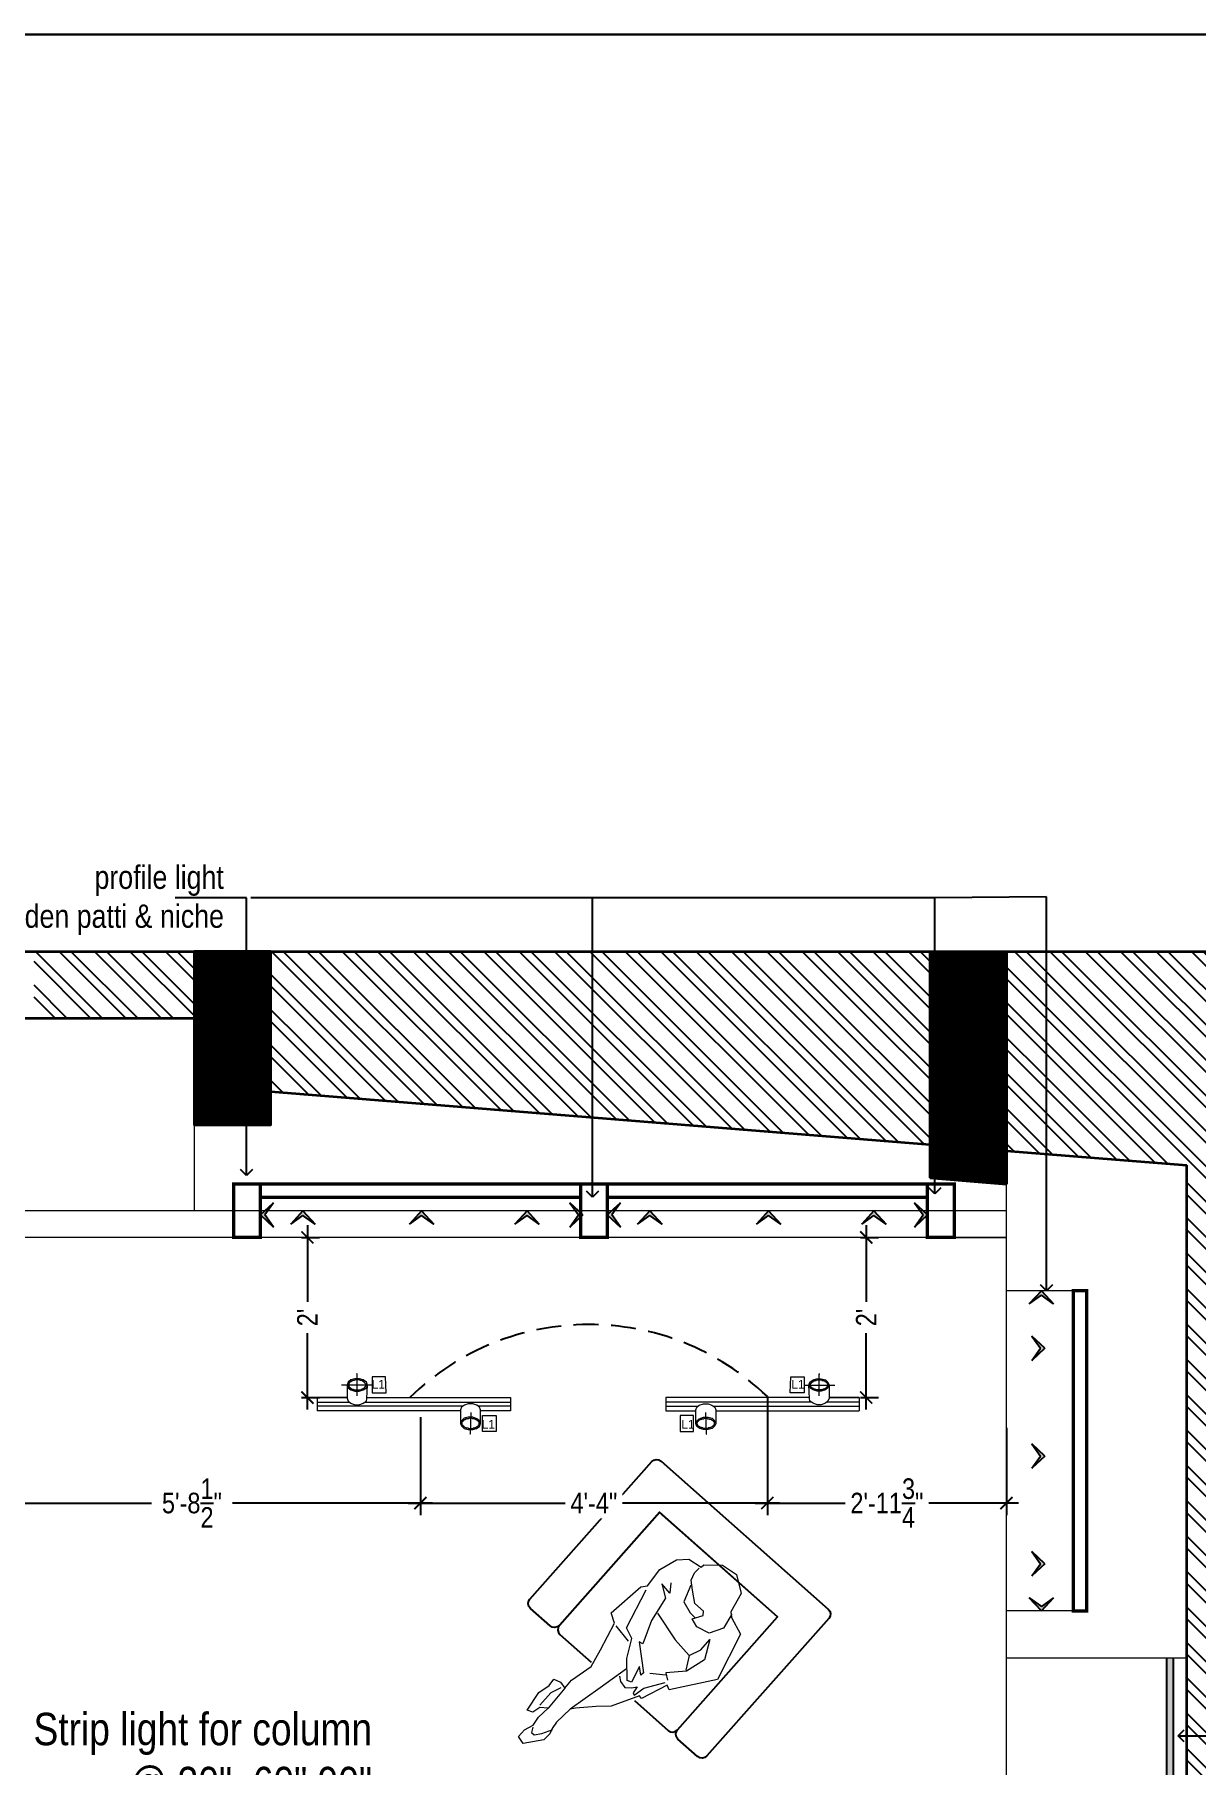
# Model space of a CAD drawing. Header units: inches. Extents: x -109431 to 29005, y -34715 to -1756.
# Drawn here: x -51114.7 to -50940.6, y -12080.9 to -11821.4 of the extents above; entities that cross this region are included whole.
import ezdxf

# ---------------------------------------------------------------- set-up
doc = ezdxf.new("R2010")
doc.units = ezdxf.units.IN
doc.header["$LTSCALE"] = 0.05
doc.header["$MEASUREMENT"] = 0
doc.header["$PDMODE"] = 3
doc.header["$PDSIZE"] = -4
for name, pattern in [('A2-XREF-115_FURN$0$HIDDEN', [0.375, 0.25, -0.125]), ('ACAD_ISO03W100', [30, 12, -18]), ('DASHED2', [0.375, 0.25, -0.125])]:
    doc.linetypes.add(name, pattern=pattern)
doc.layers.get('Defpoints').update_dxf_attribs({"linetype": 'DASHED2'})
for name, color, linetype, lineweight in [('A-PEOPLE', 12, 'Continuous', 20), ('Electrical power fixture', 144, 'Continuous', 15), ('Electrical text & dimension', 140, 'Continuous', 9), ('FURNITURE', 1, 'Continuous', 18), ('hatch', 7, 'Continuous', 25), ('WALL', 7, 'Continuous', 35)]:
    doc.layers.add(name, color=color, linetype=linetype, lineweight=lineweight)
for name, color, linetype in [('Civil Dimension - Text', 7, 'Continuous'), ('Column', 6, 'Continuous'), ('Flooring Hatch', 251, 'Continuous'), ('Flooring Layout', 7, 'Continuous')]:
    doc.layers.add(name, color=color, linetype=linetype)
doc.styles.add('1MMOF3-32', font='ARIALN.TTF', dxfattribs={"height": 4.86})
doc.styles.add('9-128OF1-4', font='ARIALN.TTF', dxfattribs={"height": 3.0792})
doc.styles.add('PDF Arial', font='arial.ttf')
doc.dimstyles.new('DIM 1-4', dxfattribs={"dimtxt": 3.0792, "dimasz": 1.82, "dimexe": 1.82, "dimexo": 0, "dimgap": 0.09, "dimtad": 0, "dimzin": 0, "dimdsep": 46, "dimlunit": 4, "dimtxsty": '9-128OF1-4', "dimblk": 'ARCHTICK', "dimcen": 1.8125, "dimdle": 1.82, "dimclrd": 8, "dimclre": 8, "dimadec": 0, "dimazin": 0, "dimtfac": 1, "dimtofl": 0, "dimtmove": 0, "dimatfit": 3, "dimldrblk": 'OPEN90', "dimfxl": 1, "dimtolj": 1, "dimtzin": 0, "dimlwd": -1, "dimarcsym": 0})
pattern_1 = [(315, (-47162.77918, 72304.41709), (0.08838834765, 0.08838834765), [])]

# ---------------------------------------------------------------- blocks, each defined once
blk = doc.blocks.new('A$C9f012d1b')
at = {"layer": 'A-PEOPLE', "color": 1, "lineweight": 0}
blk.add_lwpolyline([(736, 178.3), (755, 203.6), (786.5, 212), (794.9, 233), (715, 243.5), (668.7, 233), (639.3, 235.1), (630.9, 207.8), (637.2, 180.4), (597.2, 182.6), (508.9, 161.5), (437.4, 176.3), (326, 203.6), (305, 239.4), (155.7, 220.5), (136.7, 203.7), (58.9, 210), (-10.5, 186.9), (-44.1, 153.2), (-52.5, 98.6), (-65.2, 96.5), (-111.4, 41.8), (-119.8, -21.3), (-77.8, -82.3), (0, -99.1), (14.7, -115.9), (39.9, -183.2), (227.1, -231.6), (378.5, -120.2), (370.1, -103.4), (473.1, -63.4), (471, -50.8), (572, 3.8), (609.8, 45.9), (666.6, 100.5), (683.4, 113.2), (754.9, 119.4), (784.4, 115.2), (805.4, 108.9), (837, 111), (900, 159.4), (891.6, 190.9), (858, 190.9), (822.2, 178.3), (786.5, 182.5)], close=True, dxfattribs=at)
for points in [[(645.6, 193.1), (685.6, 209.9), (748.7, 209.9)], [(69.4, 144.8), (101, 121.7), (94.7, 167.9), (126.2, 121.7), (225, 104.8), (313.3, 71.2), (317.6, 85.9), (395.3, -4.6), (408, -2.5), (386.9, 22.8), (452.1, 6), (458.4, 22.8), (395.4, 79.6), (326, 115.3), (309.2, 157.4), (151.5, 197.4)], [(330.2, 193.1), (342.8, 119.5)], [(637.2, 180.4), (736, 178.3)], [(828.6, 174.1), (847.5, 163.6), (847.5, 151), (824.3, 132.1), (784.4, 111)], [(4.2, -107.5), (65.2, -120.1), (115.7, -90.7), (128.3, -40.3), (117.8, -6.6), (79.9, -29.7), (67.3, -19.2), (67.3, 24.9), (35.8, 64.9), (10.5, 94.3), (-18.9, 102.8), (-44.1, 100.7)], [(25.3, 81.7), (90.4, 60.7), (105.2, 14.4), (107.3, -10.8)], [(189.3, 106.9), (220.8, -10.8), (229.2, -90.7), (185, -109.7), (132.5, -109.6), (204, -145.4), (281.8, -122.3), (338.6, -67.6), (355.4, -90.8)], [(426.9, 54.3), (546.8, 81.6), (683.4, 113.2)], [(464.7, 56.4), (477.4, 39.6), (483.7, 12.3), (466.8, -8.8), (450, -21.4), (477.3, -25.6), (481.6, -34), (437.4, -44.5), (368, -90.8)], [(344.9, -73.9), (380.6, -23.5)], [(229.2, -90.7), (279.7, -118.1)]]:
    blk.add_lwpolyline(points, dxfattribs=at)
blk = doc.blocks.new('_ArchTick')
at = {"color": 0, "const_width": 0.15}
blk.add_lwpolyline([(-0.5, -0.5), (0.5, 0.5)], dxfattribs=at)
blk = doc.blocks.new('*D389')
at = {"layer": 'Civil Dimension - Text', "color": 8, "linetype": 'ACAD_ISO03W100', "lineweight": -2, "ltscale": 50, "transparency": 16777216}
for p, q in [((-51056.9, -12029.78), (-51056.9, -12043.41)), ((-51125.4, -12031.24), (-51125.4, -12043.41))]:
    blk.add_line(p, q, dxfattribs=at)
at = {"layer": 'Civil Dimension - Text', "color": 8, "linetype": 'ACAD_ISO03W100', "ltscale": 50, "transparency": 16777216}
for p, q in [((-51127.22, -12041.59), (-51095.52, -12041.59)), ((-51055.08, -12041.59), (-51086.77, -12041.59))]:
    blk.add_line(p, q, dxfattribs=at)
at = {"layer": 'Defpoints', "color": 0, "ltscale": 50, "transparency": 16777216}
for p in [(-51056.9, -12029.78), (-51125.4, -12031.24), (-51125.4, -12041.59)]:
    blk.add_point(p, dxfattribs=at)
at = {"layer": 'Civil Dimension - Text', "color": 8, "ltscale": 50, "transparency": 16777216, "xscale": 1.82, "yscale": 1.82, "zscale": 1.82, "rotation": 180}
blk.add_blockref('_ArchTick', (-51125.4, -12041.59), dxfattribs=at)
at = {"layer": 'Civil Dimension - Text', "color": 8, "ltscale": 50, "transparency": 16777216, "xscale": 1.82, "yscale": 1.82, "zscale": 1.82}
blk.add_blockref('_ArchTick', (-51056.9, -12041.59), dxfattribs=at)
at = {"layer": 'Civil Dimension - Text', "color": 0, "ltscale": 50, "transparency": 16777216, "insert": (-51091.15, -12041.59), "char_height": 3.0792, "attachment_point": 5, "style": '9-128OF1-4', "bg_fill": 3, "box_fill_scale": 1.25, "bg_fill_color": 256, "bg_fill_true_color": 13158600, "bg_fill_transparency": 0}
blk.add_mtext('\\A1;5\'-8{\\H1x;\\S1/2;}"', dxfattribs=at)
blk = doc.blocks.new('_Open90')
at = {"color": 0, "linetype": 'ByBlock', "lineweight": -2}
for p, q in [((0, 0), (-1, 0)), ((-0.5, 0.5), (0, 0)), ((0, 0), (-0.5, -0.5))]:
    blk.add_line(p, q, dxfattribs=at)
blk = doc.blocks.new('*D390')
at = {"layer": 'Civil Dimension - Text', "color": 8, "linetype": 'ACAD_ISO03W100', "lineweight": -2, "ltscale": 50, "transparency": 16777216}
for p, q in [((-51004.9, -12025.64), (-51004.9, -12043.41)), ((-51056.9, -12028.71), (-51056.9, -12043.41))]:
    blk.add_line(p, q, dxfattribs=at)
at = {"layer": 'Civil Dimension - Text', "color": 8, "linetype": 'ACAD_ISO03W100', "ltscale": 50, "transparency": 16777216}
for p, q in [((-51058.72, -12041.59), (-51034.4, -12041.59)), ((-51003.08, -12041.59), (-51027.4, -12041.59))]:
    blk.add_line(p, q, dxfattribs=at)
at = {"layer": 'Defpoints', "color": 0, "ltscale": 50, "transparency": 16777216}
for p in [(-51004.9, -12025.64), (-51056.9, -12028.71), (-51004.9, -12041.59)]:
    blk.add_point(p, dxfattribs=at)
at = {"layer": 'Civil Dimension - Text', "color": 8, "ltscale": 50, "transparency": 16777216, "xscale": 1.82, "yscale": 1.82, "zscale": 1.82, "rotation": 180}
blk.add_blockref('_ArchTick', (-51056.9, -12041.59), dxfattribs=at)
at = {"layer": 'Civil Dimension - Text', "color": 8, "ltscale": 50, "transparency": 16777216, "xscale": 1.82, "yscale": 1.82, "zscale": 1.82}
blk.add_blockref('_ArchTick', (-51004.9, -12041.59), dxfattribs=at)
at = {"layer": 'Civil Dimension - Text', "color": 0, "ltscale": 50, "transparency": 16777216, "insert": (-51030.9, -12041.59), "char_height": 3.079, "attachment_point": 5, "style": '9-128OF1-4', "bg_fill": 3, "box_fill_scale": 1.25, "bg_fill_color": 256, "bg_fill_true_color": 13158600, "bg_fill_transparency": 0}
blk.add_mtext('\\A1;4\'-4"', dxfattribs=at)
blk = doc.blocks.new('*D391')
at = {"layer": 'Civil Dimension - Text', "color": 8, "linetype": 'ACAD_ISO03W100', "lineweight": -2, "ltscale": 50, "transparency": 16777216}
for p, q in [((-51004.9, -12027.78), (-51004.9, -12043.41)), ((-50969.07, -12030.34), (-50969.07, -12043.41))]:
    blk.add_line(p, q, dxfattribs=at)
at = {"layer": 'Civil Dimension - Text', "color": 8, "linetype": 'ACAD_ISO03W100', "ltscale": 50, "transparency": 16777216}
for p, q in [((-51006.72, -12041.59), (-50992.39, -12041.59)), ((-50967.25, -12041.59), (-50981.57, -12041.59))]:
    blk.add_line(p, q, dxfattribs=at)
at = {"layer": 'Defpoints', "color": 0, "ltscale": 50, "transparency": 16777216}
for p in [(-51004.9, -12027.78), (-50969.07, -12030.34), (-50969.07, -12041.59)]:
    blk.add_point(p, dxfattribs=at)
at = {"layer": 'Civil Dimension - Text', "color": 8, "ltscale": 50, "transparency": 16777216, "xscale": 1.82, "yscale": 1.82, "zscale": 1.82, "rotation": 180}
blk.add_blockref('_ArchTick', (-51004.9, -12041.59), dxfattribs=at)
at = {"layer": 'Civil Dimension - Text', "color": 8, "ltscale": 50, "transparency": 16777216, "xscale": 1.82, "yscale": 1.82, "zscale": 1.82}
blk.add_blockref('_ArchTick', (-50969.07, -12041.59), dxfattribs=at)
at = {"layer": 'Civil Dimension - Text', "color": 0, "ltscale": 50, "transparency": 16777216, "insert": (-50986.98, -12041.59), "char_height": 3.0792, "attachment_point": 5, "style": '9-128OF1-4', "bg_fill": 3, "box_fill_scale": 1.25, "bg_fill_color": 256, "bg_fill_true_color": 13158600, "bg_fill_transparency": 0}
blk.add_mtext('\\A1;2\'-11{\\H1x;\\S3/4;}"', dxfattribs=at)
blk = doc.blocks.new('*D393')
at = {"layer": 'Civil Dimension - Text', "color": 8, "linetype": 'ACAD_ISO03W100', "ltscale": 50, "transparency": 16777216}
for p, q in [((-51073.84, -11999.95), (-51073.84, -12012.5)), ((-51073.84, -12027.59), (-51073.84, -12015.04))]:
    blk.add_line(p, q, dxfattribs=at)
at = {"layer": 'Civil Dimension - Text', "color": 8, "linetype": 'ACAD_ISO03W100', "lineweight": -2, "ltscale": 50, "transparency": 16777216}
for p, q in [((-51074.72, -12001.77), (-51072.02, -12001.77)), ((-51074.72, -12025.77), (-51072.02, -12025.77))]:
    blk.add_line(p, q, dxfattribs=at)
at = {"layer": 'Defpoints', "color": 0, "ltscale": 50, "transparency": 16777216}
for p in [(-51074.72, -12001.77), (-51074.72, -12025.77), (-51073.84, -12025.77)]:
    blk.add_point(p, dxfattribs=at)
at = {"layer": 'Civil Dimension - Text', "color": 8, "ltscale": 50, "transparency": 16777216, "xscale": 1.82, "yscale": 1.82, "zscale": 1.82}
for p, rotation in [((-51073.84, -12001.77), 90), ((-51073.84, -12025.77), 270)]:
    blk.add_blockref('_ArchTick', p, dxfattribs=dict(at, rotation=rotation))
at = {"layer": 'Civil Dimension - Text', "color": 0, "ltscale": 50, "transparency": 16777216, "insert": (-51073.84, -12013.77), "char_height": 3.079, "attachment_point": 5, "rotation": 90, "style": '9-128OF1-4', "bg_fill": 3, "box_fill_scale": 1.25, "bg_fill_color": 256, "bg_fill_true_color": 13158600, "bg_fill_transparency": 0}
blk.add_mtext("\\A1;2'", dxfattribs=at)
blk = doc.blocks.new('*D394')
at = {"layer": 'Civil Dimension - Text', "color": 8, "linetype": 'ACAD_ISO03W100', "ltscale": 50, "transparency": 16777216}
for p, q in [((-50990.08, -11999.95), (-50990.08, -12012.5)), ((-50990.08, -12027.59), (-50990.08, -12015.04))]:
    blk.add_line(p, q, dxfattribs=at)
at = {"layer": 'Civil Dimension - Text', "color": 8, "linetype": 'ACAD_ISO03W100', "lineweight": -2, "ltscale": 50, "transparency": 16777216}
for p, q in [((-50990.95, -12001.77), (-50988.26, -12001.77)), ((-50990.95, -12025.77), (-50988.26, -12025.77))]:
    blk.add_line(p, q, dxfattribs=at)
at = {"layer": 'Defpoints', "color": 0, "ltscale": 50, "transparency": 16777216}
for p in [(-50990.95, -12001.77), (-50990.95, -12025.77), (-50990.08, -12025.77)]:
    blk.add_point(p, dxfattribs=at)
at = {"layer": 'Civil Dimension - Text', "color": 8, "ltscale": 50, "transparency": 16777216, "xscale": 1.82, "yscale": 1.82, "zscale": 1.82}
for p, rotation in [((-50990.08, -12001.77), 90), ((-50990.08, -12025.77), 270)]:
    blk.add_blockref('_ArchTick', p, dxfattribs=dict(at, rotation=rotation))
at = {"layer": 'Civil Dimension - Text', "color": 0, "ltscale": 50, "transparency": 16777216, "insert": (-50990.08, -12013.77), "char_height": 3.079, "attachment_point": 5, "rotation": 90, "style": '9-128OF1-4', "bg_fill": 3, "box_fill_scale": 1.25, "bg_fill_color": 256, "bg_fill_true_color": 13158600, "bg_fill_transparency": 0}
blk.add_mtext("\\A1;2'", dxfattribs=at)
blk = doc.blocks.new('adwawd')
at = {"layer": 'Flooring Hatch', "ltscale": 50, "true_color": 0xcd6928}
h = blk.add_hatch(color=32, dxfattribs=at)
h.dxf.hatch_style = 1
h.paths.add_polyline_path([(-77941.34, -7094.04), (-77946.01, -7099.05), (-77941.34, -7095.73), (-77936.68, -7099.05)])
at = {"layer": 'Civil Dimension - Text', "color": 2, "ltscale": 50}
for p, q in [((-77941.34, -7094.04), (-77946.01, -7099.05)), ((-77946.01, -7099.05), (-77941.34, -7095.73)), ((-77941.34, -7094.04), (-77936.68, -7099.05)), ((-77936.68, -7099.05), (-77941.34, -7095.73))]:
    blk.add_line(p, q, dxfattribs=at)

msp = doc.modelspace()

# ---------------------------------------------------------------- hatches: boundary and pattern name
at = {"layer": 'Column', "ltscale": 0.25}
h = msp.add_hatch(dxfattribs=at)
h.set_pattern_fill('ANSI31', color=1, angle=270)
h.set_pattern_definition(pattern_1)
h.paths.add_polyline_path([(-51079.33164, -11984.88316), (-51079.33164, -11958.88316), (-51090.83164, -11958.88316), (-51090.83164, -11984.88316)])
h = msp.add_hatch(dxfattribs=at)
h.set_pattern_fill('ANSI31', color=1, angle=270)
h.set_pattern_definition(pattern_1)
h.paths.add_polyline_path([(-50969.03535, -11993.76919), (-50969.03535, -11958.88316), (-50980.53535, -11958.88316), (-50980.53535, -11992.84269)])
at = {"layer": 'Flooring Layout', "ltscale": 50, "true_color": 0xf8d731}
h = msp.add_hatch(color=40, dxfattribs=at)
h.dxf.hatch_style = 1
h.paths.add_polyline_path([(-50944.03578, -12064.81219), (-50945.03578, -12064.81219), (-50945.03578, -12149.88096), (-50944.03578, -12149.88096)])
at = {"layer": 'hatch', "ltscale": 0.25}
h = msp.add_hatch(dxfattribs=at)
h.set_pattern_fill('ANSI32', color=8, scale=10, angle=270)
h.set_pattern_definition([(315, (-47162.779, 72304.417), (2.65165043, 2.65165043), []), (315, (-47162.779, 72302.6493), (2.65165043, 2.65165043), [])])
h.paths.add_polyline_path([(-50942.03535, -11990.94444), (-50942.03535, -12220.94444), (-51370.83207, -12220.88316), (-51370.83207, -12227.88316), (-50932.03535, -12227.88316), (-50932.03535, -11958.88316), (-51114.81289, -11958.88316), (-51114.81289, -11968.88316), (-51090.83164, -11968.88316), (-51079.33164, -11968.88316), (-51079.33164, -11979.88316), (-50980.53535, -11987.84269), (-50969.03535, -11988.76919)])
h.paths.add_polyline_path([(-50969.44979, -11987.73849), (-50969.44979, -11994.82989), (-50961.20695, -11994.82989), (-50961.20695, -11987.73849)], flags=24)

# ---------------------------------------------------------------- linework, layer by layer
at = {"color": 11}
msp.add_lwpolyline([(-50995.68553, -12058.88597), (-51013.96084, -12079.5139, -0.414213562), (-51015.35024, -12079.59792), (-51018.29709, -12076.98716, -0.414213562), (-51018.38111, -12075.59776), (-51003.36925, -12058.65339), (-51021.06491, -12042.97593), (-51036.07677, -12059.9203, -0.414213562), (-51037.46617, -12060.00432), (-51040.41302, -12057.39356, -0.414213562), (-51040.49704, -12056.00416), (-51022.22173, -12035.37623, -0.414213562), (-51020.83233, -12035.29221), (-50995.76955, -12057.49656, -0.414213562)], format="xyb", close=True, dxfattribs=at)
at = {"color": 6}
msp.add_lwpolyline([(-51024.82596, -12071.20291), (-51019.77051, -12075.68178, 0.414213562), (-51018.38111, -12075.59776), (-51003.36925, -12058.65339), (-51021.05034, -12042.98884), (-51036.0622, -12059.93321, 0.414213562), (-51035.97817, -12061.32261), (-51031.30056, -12065.46674)], format="xyb", dxfattribs=at)
at = {"layer": 'Electrical power fixture'}
for p, q in [((-51067.86931, -12025.76913), (-51072.36931, -12025.76913)), ((-51072.36931, -12025.76913), (-51072.36931, -12027.78343)), ((-50995.65375, -12025.76913), (-50991.15375, -12025.76913)), ((-50991.15375, -12025.76913), (-50991.15375, -12027.78343))]:
    msp.add_line(p, q, dxfattribs=at)
for points in [[(-51066.39732, -12025.53672), (-51066.39732, -12022.20534), (-51066.47479, -12022.20534)], [(-50997.12574, -12025.53672), (-50997.12574, -12022.20534), (-50997.04827, -12022.20534)], [(-51064.15059, -12023.90976), (-51068.64404, -12023.90976), (-51068.72152, -12023.90976)], [(-51067.86931, -12023.90976), (-51067.86931, -12025.8466), (-51067.71437, -12026.31146), (-51067.327, -12026.62134), (-51066.70721, -12026.85375), (-51066.08743, -12026.85375), (-51065.46764, -12026.62134), (-51065.0028, -12026.31146), (-51064.92533, -12025.92407), (-51064.84786, -12023.90976)], [(-51065.08028, -12023.90976), (-51065.08028, -12023.83229), (-51065.08028, -12023.75482), (-51065.15775, -12023.67735), (-51065.15775, -12023.59988), (-51065.23522, -12023.59988), (-51065.23522, -12023.52241), (-51065.3127, -12023.52241), (-51065.3127, -12023.44494), (-51065.39017, -12023.44494), (-51065.39017, -12023.36747), (-51065.46764, -12023.36747), (-51065.54512, -12023.36747), (-51065.54512, -12023.29), (-51065.62259, -12023.29), (-51065.70006, -12023.29), (-51065.70006, -12023.21253), (-51065.77754, -12023.21253), (-51065.85501, -12023.21253), (-51065.93248, -12023.21253), (-51066.00995, -12023.13502), (-51066.08743, -12023.13502), (-51066.1649, -12023.13502), (-51066.24237, -12023.13502), (-51066.31985, -12023.13502), (-51066.39732, -12023.13502), (-51066.47479, -12023.13502), (-51066.55227, -12023.13502), (-51066.62974, -12023.13502), (-51066.70721, -12023.13502), (-51066.78469, -12023.13502), (-51066.78469, -12023.21253), (-51066.86216, -12023.21253), (-51066.93963, -12023.21253), (-51067.01711, -12023.21253), (-51067.09458, -12023.29), (-51067.17205, -12023.29), (-51067.24953, -12023.29), (-51067.24953, -12023.36747), (-51067.327, -12023.36747), (-51067.40447, -12023.36747), (-51067.40447, -12023.44494), (-51067.48195, -12023.44494), (-51067.48195, -12023.52241), (-51067.55942, -12023.52241), (-51067.55942, -12023.59988), (-51067.63689, -12023.67735), (-51067.63689, -12023.75482), (-51067.63689, -12023.83229), (-51067.71437, -12023.83229), (-51067.71437, -12023.90976), (-51067.63689, -12023.90976), (-51067.63689, -12023.98723), (-51067.63689, -12024.0647), (-51067.63689, -12024.14217), (-51067.55942, -12024.14217), (-51067.55942, -12024.21968), (-51067.48195, -12024.21968), (-51067.48195, -12024.29715), (-51067.40447, -12024.29715), (-51067.40447, -12024.37462), (-51067.327, -12024.37462), (-51067.327, -12024.45209), (-51067.24953, -12024.45209), (-51067.17205, -12024.45209), (-51067.17205, -12024.52956), (-51067.09458, -12024.52956), (-51067.01711, -12024.52956), (-51066.93963, -12024.52956), (-51066.93963, -12024.60704), (-51066.86216, -12024.60704), (-51066.78469, -12024.60704), (-51066.70721, -12024.60704), (-51066.62974, -12024.60704), (-51066.55227, -12024.60704), (-51066.47479, -12024.60704), (-51066.47479, -12024.68451), (-51066.39732, -12024.68451), (-51066.31985, -12024.68451), (-51066.24237, -12024.60704), (-51066.1649, -12024.60704), (-51066.08743, -12024.60704), (-51066.00995, -12024.60704), (-51065.93248, -12024.60704), (-51065.85501, -12024.60704), (-51065.77754, -12024.52956), (-51065.70006, -12024.52956), (-51065.62259, -12024.52956), (-51065.54512, -12024.45209), (-51065.46764, -12024.45209), (-51065.46764, -12024.37462), (-51065.39017, -12024.37462), (-51065.3127, -12024.37462), (-51065.3127, -12024.29715), (-51065.23522, -12024.29715), (-51065.23522, -12024.21968), (-51065.15775, -12024.21968), (-51065.15775, -12024.14217), (-51065.15775, -12024.0647), (-51065.08028, -12024.0647), (-51065.08028, -12023.98723), (-51065.08028, -12023.90976), (-51065.15775, -12023.90976)], [(-51062.13628, -12022.6702), (-51064.15059, -12022.6702), (-51064.15059, -12025.07186), (-51062.05881, -12025.07186), (-51062.13628, -12022.6702), (-51062.21376, -12022.6702)], [(-51001.38678, -12022.6702), (-50999.37247, -12022.6702), (-50999.37247, -12025.07186), (-51001.46425, -12025.07186), (-51001.38678, -12022.6702), (-51001.3093, -12022.6702)], [(-50999.37247, -12023.90976), (-50994.87902, -12023.90976), (-50994.80154, -12023.90976)], [(-50995.65375, -12023.90976), (-50995.65375, -12025.8466), (-50995.80869, -12026.31146), (-50996.19606, -12026.62134), (-50996.81585, -12026.85375), (-50997.43563, -12026.85375), (-50998.05543, -12026.62134), (-50998.52027, -12026.31146), (-50998.59774, -12025.92407), (-50998.67521, -12023.90976)], [(-50998.44279, -12023.90976), (-50998.44279, -12023.83229), (-50998.44279, -12023.75482), (-50998.36532, -12023.67735), (-50998.36532, -12023.59988), (-50998.28785, -12023.59988), (-50998.28785, -12023.52241), (-50998.21037, -12023.52241), (-50998.21037, -12023.44494), (-50998.1329, -12023.44494), (-50998.1329, -12023.36747), (-50998.05543, -12023.36747), (-50997.97794, -12023.36747), (-50997.97794, -12023.29), (-50997.90047, -12023.29), (-50997.823, -12023.29), (-50997.823, -12023.21253), (-50997.74552, -12023.21253), (-50997.66805, -12023.21253), (-50997.59058, -12023.21253), (-50997.51311, -12023.13502), (-50997.43563, -12023.13502), (-50997.35816, -12023.13502), (-50997.28069, -12023.13502), (-50997.20321, -12023.13502), (-50997.12574, -12023.13502), (-50997.04827, -12023.13502), (-50996.97079, -12023.13502), (-50996.89332, -12023.13502), (-50996.81585, -12023.13502), (-50996.73837, -12023.13502), (-50996.73837, -12023.21253), (-50996.6609, -12023.21253), (-50996.58343, -12023.21253), (-50996.50595, -12023.21253), (-50996.42848, -12023.29), (-50996.35101, -12023.29), (-50996.27353, -12023.29), (-50996.27353, -12023.36747), (-50996.19606, -12023.36747), (-50996.11859, -12023.36747), (-50996.11859, -12023.44494), (-50996.04111, -12023.44494), (-50996.04111, -12023.52241), (-50995.96364, -12023.52241), (-50995.96364, -12023.59988), (-50995.88617, -12023.67735), (-50995.88617, -12023.75482), (-50995.88617, -12023.83229), (-50995.80869, -12023.83229), (-50995.80869, -12023.90976), (-50995.88617, -12023.90976), (-50995.88617, -12023.98723), (-50995.88617, -12024.0647), (-50995.88617, -12024.14217), (-50995.96364, -12024.14217), (-50995.96364, -12024.21968), (-50996.04111, -12024.21968), (-50996.04111, -12024.29715), (-50996.11859, -12024.29715), (-50996.11859, -12024.37462), (-50996.19606, -12024.37462), (-50996.19606, -12024.45209), (-50996.27353, -12024.45209), (-50996.35101, -12024.45209), (-50996.35101, -12024.52956), (-50996.42848, -12024.52956), (-50996.50595, -12024.52956), (-50996.58343, -12024.52956), (-50996.58343, -12024.60704), (-50996.6609, -12024.60704), (-50996.73837, -12024.60704), (-50996.81585, -12024.60704), (-50996.89332, -12024.60704), (-50996.97079, -12024.60704), (-50997.04827, -12024.60704), (-50997.04827, -12024.68451), (-50997.12574, -12024.68451), (-50997.20321, -12024.68451), (-50997.28069, -12024.60704), (-50997.35816, -12024.60704), (-50997.43563, -12024.60704), (-50997.51311, -12024.60704), (-50997.59058, -12024.60704), (-50997.66805, -12024.60704), (-50997.74552, -12024.52956), (-50997.823, -12024.52956), (-50997.90047, -12024.52956), (-50997.97794, -12024.45209), (-50998.05543, -12024.45209), (-50998.05543, -12024.37462), (-50998.1329, -12024.37462), (-50998.21037, -12024.37462), (-50998.21037, -12024.29715), (-50998.28785, -12024.29715), (-50998.28785, -12024.21968), (-50998.36532, -12024.21968), (-50998.36532, -12024.14217), (-50998.36532, -12024.0647), (-50998.44279, -12024.0647), (-50998.44279, -12023.98723), (-50998.44279, -12023.90976), (-50998.36532, -12023.90976)], [(-51072.36931, -12025.76913), (-51067.86931, -12025.76913)], [(-51072.36931, -12026.4664), (-51067.63689, -12026.4664), (-51067.71437, -12026.4664)], [(-51050.59275, -12027.0862), (-51072.36931, -12027.0862)], [(-51065.15775, -12026.4664), (-51043.38773, -12026.4664), (-51043.38773, -12027.0862), (-51048.19108, -12027.0862), (-51048.26855, -12027.0862)], [(-51064.92533, -12025.76913), (-51043.38773, -12025.76913), (-51043.38773, -12027.78343), (-51047.88119, -12027.78343)], [(-51047.88119, -12029.6428), (-51047.88119, -12027.62849), (-51048.03613, -12027.24114), (-51048.4235, -12026.93122), (-51049.04328, -12026.69881), (-51049.74054, -12026.69881), (-51050.28286, -12026.93122), (-51050.74769, -12027.24114), (-51050.90265, -12027.62849), (-51050.90265, -12029.6428)], [(-50998.59774, -12025.76913), (-51020.13533, -12025.76913), (-51020.13533, -12027.78343), (-51015.64187, -12027.78343)], [(-50998.36532, -12026.4664), (-51020.13533, -12026.4664), (-51020.13533, -12027.0862), (-51015.33198, -12027.0862), (-51015.25451, -12027.0862)], [(-51015.64187, -12029.6428), (-51015.64187, -12027.62849), (-51015.48693, -12027.24114), (-51015.09956, -12026.93122), (-51014.47978, -12026.69881), (-51013.78252, -12026.69881), (-51013.2402, -12026.93122), (-51012.77537, -12027.24114), (-51012.62042, -12027.62849), (-51012.62042, -12029.6428)], [(-51012.93031, -12027.0862), (-50991.15375, -12027.0862)], [(-50991.15375, -12026.4664), (-50995.88617, -12026.4664), (-50995.80869, -12026.4664)], [(-50991.15375, -12025.76913), (-50995.65375, -12025.76913)], [(-51050.90265, -12027.78343), (-51072.36931, -12027.78343)], [(-51050.67022, -12029.6428), (-51050.67022, -12029.72027), (-51050.67022, -12029.79774), (-51050.67022, -12029.87521), (-51050.59275, -12029.87521), (-51050.59275, -12029.95268), (-51050.51527, -12029.95268), (-51050.51527, -12030.03019), (-51050.4378, -12030.03019), (-51050.4378, -12030.10766), (-51050.36033, -12030.10766), (-51050.36033, -12030.18513), (-51050.28286, -12030.18513), (-51050.20538, -12030.2626), (-51050.12791, -12030.2626), (-51050.05044, -12030.2626), (-51050.05044, -12030.34007), (-51049.97296, -12030.34007), (-51049.89549, -12030.34007), (-51049.81802, -12030.34007), (-51049.74054, -12030.34007), (-51049.74054, -12030.41754), (-51049.66307, -12030.41754), (-51049.5856, -12030.41754), (-51049.50812, -12030.41754), (-51049.43065, -12030.41754), (-51049.35318, -12030.41754), (-51049.2757, -12030.41754), (-51049.19823, -12030.41754), (-51049.12076, -12030.41754), (-51049.04328, -12030.41754), (-51048.96581, -12030.34007), (-51048.88834, -12030.34007), (-51048.81086, -12030.34007), (-51048.73339, -12030.34007), (-51048.73339, -12030.2626), (-51048.65592, -12030.2626), (-51048.57844, -12030.2626), (-51048.50097, -12030.18513), (-51048.4235, -12030.18513), (-51048.4235, -12030.10766), (-51048.34603, -12030.10766), (-51048.26855, -12030.03019), (-51048.19108, -12029.95268), (-51048.19108, -12029.87521), (-51048.11361, -12029.87521), (-51048.11361, -12029.79774), (-51048.11361, -12029.72027), (-51048.11361, -12029.6428), (-51048.11361, -12029.56533), (-51048.11361, -12029.48786), (-51048.11361, -12029.41039), (-51048.19108, -12029.41039), (-51048.19108, -12029.33292), (-51048.26855, -12029.33292), (-51048.26855, -12029.25545), (-51048.34603, -12029.25545), (-51048.34603, -12029.17798), (-51048.4235, -12029.17798), (-51048.50097, -12029.1005), (-51048.57844, -12029.1005), (-51048.57844, -12029.02303), (-51048.65592, -12029.02303), (-51048.73339, -12029.02303), (-51048.81086, -12029.02303), (-51048.81086, -12028.94553), (-51048.88834, -12028.94553), (-51048.96581, -12028.94553), (-51049.04328, -12028.94553), (-51049.12076, -12028.94553), (-51049.19823, -12028.86805), (-51049.2757, -12028.86805), (-51049.35318, -12028.86805), (-51049.43065, -12028.86805), (-51049.50812, -12028.86805), (-51049.5856, -12028.86805), (-51049.66307, -12028.94553), (-51049.74054, -12028.94553), (-51049.81802, -12028.94553), (-51049.89549, -12028.94553), (-51049.97296, -12028.94553), (-51049.97296, -12029.02303), (-51050.05044, -12029.02303), (-51050.12791, -12029.02303), (-51050.20538, -12029.02303), (-51050.20538, -12029.1005), (-51050.28286, -12029.1005), (-51050.36033, -12029.1005), (-51050.36033, -12029.17798), (-51050.4378, -12029.17798), (-51050.4378, -12029.25545), (-51050.51527, -12029.25545), (-51050.51527, -12029.33292), (-51050.59275, -12029.33292), (-51050.59275, -12029.41039), (-51050.67022, -12029.41039), (-51050.67022, -12029.48786), (-51050.67022, -12029.56533), (-51050.67022, -12029.6428), (-51050.74769, -12029.6428)], [(-51049.35318, -12028.01584), (-51049.43065, -12031.26975), (-51049.50812, -12031.26975)], [(-51045.55698, -12030.88236), (-51047.57129, -12030.88236), (-51047.57129, -12028.4807), (-51045.55698, -12028.4807), (-51045.55698, -12030.88236), (-51045.63445, -12030.88236)], [(-51017.96608, -12030.88236), (-51015.95177, -12030.88236), (-51015.95177, -12028.4807), (-51017.96608, -12028.4807), (-51017.96608, -12030.88236), (-51017.88861, -12030.88236)], [(-51012.85284, -12029.6428), (-51012.85284, -12029.72027), (-51012.85284, -12029.79774), (-51012.85284, -12029.87521), (-51012.93031, -12029.87521), (-51012.93031, -12029.95268), (-51013.00779, -12029.95268), (-51013.00779, -12030.03019), (-51013.08526, -12030.03019), (-51013.08526, -12030.10766), (-51013.16273, -12030.10766), (-51013.16273, -12030.18513), (-51013.2402, -12030.18513), (-51013.31768, -12030.2626), (-51013.39515, -12030.2626), (-51013.47262, -12030.2626), (-51013.47262, -12030.34007), (-51013.5501, -12030.34007), (-51013.62757, -12030.34007), (-51013.70504, -12030.34007), (-51013.78252, -12030.34007), (-51013.78252, -12030.41754), (-51013.85999, -12030.41754), (-51013.93746, -12030.41754), (-51014.01494, -12030.41754), (-51014.09241, -12030.41754), (-51014.16988, -12030.41754), (-51014.24736, -12030.41754), (-51014.32483, -12030.41754), (-51014.4023, -12030.41754), (-51014.47978, -12030.41754), (-51014.55725, -12030.34007), (-51014.63472, -12030.34007), (-51014.7122, -12030.34007), (-51014.78967, -12030.34007), (-51014.78967, -12030.2626), (-51014.86714, -12030.2626), (-51014.94462, -12030.2626), (-51015.02209, -12030.18513), (-51015.09956, -12030.18513), (-51015.09956, -12030.10766), (-51015.17703, -12030.10766), (-51015.25451, -12030.03019), (-51015.33198, -12029.95268), (-51015.33198, -12029.87521), (-51015.40945, -12029.87521), (-51015.40945, -12029.79774), (-51015.40945, -12029.72027), (-51015.40945, -12029.6428), (-51015.40945, -12029.56533), (-51015.40945, -12029.48786), (-51015.40945, -12029.41039), (-51015.33198, -12029.41039), (-51015.33198, -12029.33292), (-51015.25451, -12029.33292), (-51015.25451, -12029.25545), (-51015.17703, -12029.25545), (-51015.17703, -12029.17798), (-51015.09956, -12029.17798), (-51015.02209, -12029.1005), (-51014.94462, -12029.1005), (-51014.94462, -12029.02303), (-51014.86714, -12029.02303), (-51014.78967, -12029.02303), (-51014.7122, -12029.02303), (-51014.7122, -12028.94553), (-51014.63472, -12028.94553), (-51014.55725, -12028.94553), (-51014.47978, -12028.94553), (-51014.4023, -12028.94553), (-51014.32483, -12028.86805), (-51014.24736, -12028.86805), (-51014.16988, -12028.86805), (-51014.09241, -12028.86805), (-51014.01494, -12028.86805), (-51013.93746, -12028.86805), (-51013.85999, -12028.94553), (-51013.78252, -12028.94553), (-51013.70504, -12028.94553), (-51013.62757, -12028.94553), (-51013.5501, -12028.94553), (-51013.5501, -12029.02303), (-51013.47262, -12029.02303), (-51013.39515, -12029.02303), (-51013.31768, -12029.02303), (-51013.31768, -12029.1005), (-51013.2402, -12029.1005), (-51013.16273, -12029.1005), (-51013.16273, -12029.17798), (-51013.08526, -12029.17798), (-51013.08526, -12029.25545), (-51013.00779, -12029.25545), (-51013.00779, -12029.33292), (-51012.93031, -12029.33292), (-51012.93031, -12029.41039), (-51012.85284, -12029.41039), (-51012.85284, -12029.48786), (-51012.85284, -12029.56533), (-51012.85284, -12029.6428), (-51012.77537, -12029.6428)], [(-51014.16988, -12028.01584), (-51014.09241, -12031.26975), (-51014.01494, -12031.26975)], [(-51012.62042, -12027.78343), (-50991.15375, -12027.78343)]]:
    msp.add_lwpolyline(points, dxfattribs=at)
for points in [[(-51064.84786, -12023.90976), (-51065.0028, -12023.44494), (-51065.46764, -12023.13502), (-51066.00995, -12022.98008), (-51066.70721, -12022.98008), (-51067.327, -12023.13502), (-51067.71437, -12023.44494), (-51067.86931, -12023.90976), (-51067.71437, -12024.29715), (-51067.327, -12024.60704), (-51066.70721, -12024.83945), (-51066.08743, -12024.83945), (-51065.46764, -12024.60704), (-51065.0028, -12024.29715)], [(-50998.67521, -12023.90976), (-50998.52027, -12023.44494), (-50998.05543, -12023.13502), (-50997.51311, -12022.98008), (-50996.81585, -12022.98008), (-50996.19606, -12023.13502), (-50995.80869, -12023.44494), (-50995.65375, -12023.90976), (-50995.80869, -12024.29715), (-50996.19606, -12024.60704), (-50996.81585, -12024.83945), (-50997.43563, -12024.83945), (-50998.05543, -12024.60704), (-50998.52027, -12024.29715)], [(-51050.90265, -12029.6428), (-51050.74769, -12030.03019), (-51050.36033, -12030.41754), (-51049.74054, -12030.57248), (-51049.04328, -12030.57248), (-51048.50097, -12030.41754), (-51048.03613, -12030.10766), (-51047.88119, -12029.6428), (-51048.03613, -12029.25545), (-51048.4235, -12028.94553), (-51049.04328, -12028.71311), (-51049.74054, -12028.71311), (-51050.36033, -12028.86805), (-51050.74769, -12029.25545)], [(-51012.62042, -12029.6428), (-51012.77537, -12030.03019), (-51013.16273, -12030.41754), (-51013.78252, -12030.57248), (-51014.47978, -12030.57248), (-51015.02209, -12030.41754), (-51015.48693, -12030.10766), (-51015.64187, -12029.6428), (-51015.48693, -12029.25545), (-51015.09956, -12028.94553), (-51014.47978, -12028.71311), (-51013.78252, -12028.71311), (-51013.16273, -12028.86805), (-51012.77537, -12029.25545)]]:
    msp.add_lwpolyline(points, close=True, dxfattribs=at)
at = {"layer": 'Flooring Layout', "ltscale": 50}
for p, q in [((-50945.03578, -12149.88096), (-50945.03578, -12064.81219)), ((-50944.03578, -12149.88096), (-50944.03578, -12064.81219))]:
    msp.add_line(p, q, dxfattribs=at)
at = {"layer": 'FURNITURE', "ltscale": 50}
for p, q in [((-51090.83164, -11984.88316), (-51090.83164, -11997.76913)), ((-50969.06853, -12220.94058), (-50969.06853, -11993.76651)), ((-51092.75315, -11997.76913), (-51129.39639, -11997.76913)), ((-50969.06853, -11997.76913), (-51092.75315, -11997.76913)), ((-51092.75315, -12001.76913), (-51125.39639, -12001.76913)), ((-50969.06853, -12001.76913), (-51092.75315, -12001.76913)), ((-50976.89461, -12001.76913), (-50969.06853, -12001.76913)), ((-50957.05295, -12009.76741), (-50969.06853, -12009.76913)), ((-50957.05295, -12057.76741), (-50957.05295, -12009.76741)), ((-50957.05295, -12057.76741), (-50969.06167, -12057.76913)), ((-50969.05295, -12064.81219), (-50942.03635, -12064.81219)), ((-50942.03635, -12064.81219), (-50942.03535, -12149.88096))]:
    msp.add_line(p, q, dxfattribs=at)
at = {"layer": 'FURNITURE', "color": 40, "lineweight": 30, "ltscale": 50, "true_color": 0xf8d731}
msp.add_lwpolyline([(-51678.00256, -11821.43125), (-50569.71833, -11821.43125), (-50569.71833, -12447.75804), (-51678.00256, -12447.75804)], close=True, dxfattribs=at)
at = {"layer": 'FURNITURE', "ltscale": 50, "const_width": 0.5}
for points in [[(-51080.89461, -11993.76913), (-51084.89461, -11993.76913), (-51084.89461, -12001.76913), (-51080.89461, -12001.76913), (-51080.89461, -11993.76913)], [(-51032.89461, -11993.76913), (-51080.89461, -11993.76913), (-51080.89461, -11995.76913), (-51032.89461, -11995.76913), (-51032.89461, -11993.76913)], [(-51028.89461, -11993.76913), (-51032.89461, -11993.76913), (-51032.89461, -12001.76913), (-51028.89461, -12001.76913), (-51028.89461, -11993.76913)], [(-51032.89461, -11993.76913), (-51028.89461, -11993.76913), (-51028.89461, -12001.76913), (-51032.89461, -12001.76913), (-51032.89461, -11993.76913)], [(-50980.89461, -11993.76913), (-51028.89461, -11993.76913), (-51028.89461, -11995.76913), (-50980.89461, -11995.76913), (-50980.89461, -11993.76913)], [(-50980.89461, -11993.76913), (-50976.89461, -11993.76913), (-50976.89461, -12001.76913), (-50980.89461, -12001.76913), (-50980.89461, -11993.76913)], [(-50957.05295, -12009.76741), (-50957.05295, -12057.76741), (-50959.05295, -12057.76741), (-50959.05295, -12009.76741), (-50957.05295, -12009.76741)]]:
    msp.add_lwpolyline(points, dxfattribs=at)
at = {"layer": 'WALL', "ltscale": 0.25}
for points in [[(-51368.33164, -11958.88316), (-51349.33164, -11958.88316), (-51307.83164, -11958.88316), (-50932.03535, -11958.88316)], [(-50980.53535, -11958.88316), (-50980.53535, -11992.84269)], [(-50969.03535, -11958.88316), (-50969.03535, -11993.76919)], [(-51157.83164, -11968.88316), (-51143.83164, -11968.88316), (-51143.83164, -11973.88316), (-51131.83164, -11973.88316), (-51131.83164, -11968.88316), (-51090.83164, -11968.88316), (-51090.83164, -11984.88316), (-51079.33164, -11984.88316), (-51079.33164, -11979.88316), (-51079.33164, -11979.88316)], [(-51079.33164, -11979.88316), (-50980.53535, -11987.84269)], [(-50969.03535, -11988.76919), (-50942.03535, -11990.94444)], [(-50942.03535, -12220.94444), (-50942.03535, -11990.94444)], [(-50980.53535, -11992.84269), (-50969.03535, -11993.76919)]]:
    msp.add_lwpolyline(points, dxfattribs=at)
msp.add_lwpolyline([(-51079.33164, -11984.88316), (-51079.33164, -11958.88316), (-51090.83164, -11958.88316), (-51090.83164, -11984.88316)], close=True, dxfattribs=at)

# ---------------------------------------------------------------- block references
at = {"color": 161, "lineweight": -3, "xscale": -0.03937, "yscale": 0.03937, "zscale": 0.03937, "rotation": 48.46067043561108}
msp.add_blockref('A$C9f012d1b', (-51013.2837, -12055.30496), dxfattribs=at)
at = {"layer": 'Civil Dimension - Text', "yscale": 0.3918184986101589, "zscale": 0.3918184986101589}
for p, xscale, rotation in [((-53860.47031, 18540.47281), 0.3918184986101589, 90.00000000000001), ((-48252.95894, 18540.47281), -0.3918184986101589, 270), ((-53808.47031, 18540.47281), 0.3918184986101589, 90.00000000000001), ((-48201.32033, 18540.47281), -0.3918184986101589, 270), ((-48183.71337, 18520.47936), -0.3918184986101589, 270), ((-48183.71337, 18504.30013), -0.3918184986101589, 270), ((-48183.71337, 18488.1729), -0.3918184986101589, 270), ((-20424.96576, -14837.34171), -0.3918184986101589, 180)]:
    msp.add_blockref('adwawd', p, dxfattribs=dict(at, xscale=xscale, rotation=rotation))
at = {"layer": 'Civil Dimension - Text', "xscale": 0.3918184986101589, "yscale": 0.3918184986101589, "zscale": 0.3918184986101589}
for p in [(-20517.85439, -9218.22115), (-20502.06218, -9218.22115), (-20483.654, -9218.22115), (-20465.85439, -9218.22115), (-20424.96576, -9230.19368)]:
    msp.add_blockref('adwawd', p, dxfattribs=at)

# ---------------------------------------------------------------- texts
at = {"layer": 'Electrical power fixture', "char_height": 1.289372, "style": 'PDF Arial'}
for insert, attachment_point, rotation in [((-51062.21151, -12023.77896), 6, 0.1998003), ((-51001.31155, -12023.77896), 4, 359.8001997), ((-51045.72015, -12029.7736), 6, 0.1998003), ((-51017.80291, -12029.7736), 4, 359.8001997)]:
    msp.add_mtext('L1', dxfattribs=dict(at, insert=insert, attachment_point=attachment_point, rotation=rotation))
at = {"layer": 'Electrical text & dimension', "ltscale": 50, "style": '1MMOF3-32'}
for s, insert, char_height, attachment_point in [('\\pi231.31816;{\\C30;\\c2254834;profile light\\P\\pi207.92355;on wooden patti & niche}', (-51337.07178, -11946.01266), 3.5, 1), ('{\\C30;\\c2254834;Strip light for column \\P@ 30", 60" 90"}', (-51064.14856, -12073.04274), 4.86, 3)]:
    msp.add_mtext_dynamic_manual_height_columns(s, width=250.4249093, gutter_width=15.396, heights=[0], dxfattribs=dict(at, insert=insert, char_height=char_height, attachment_point=attachment_point))

# ---------------------------------------------------------------- leaders
at = {"layer": 'Flooring Layout', "ltscale": 50}
for points in [[(-51082.95989, -11992.49105), (-51082.95989, -11950.85618), (-51093.64308, -11950.85618)], [(-51031.10148, -11995.72796), (-51031.10148, -11950.85618), (-51082.34225, -11950.85618)], [(-50979.79678, -11995.22725), (-50979.79678, -11950.85618), (-51031.03755, -11950.85618)], [(-50963.06074, -12009.76827), (-50963.06074, -11950.72165), (-50979.79678, -11950.85618)], [(-50943.31606, -12076.48204), (-50922.18308, -12076.48204), (-50922.18308, -12055.36648)]]:
    msp.add_leader(points, dimstyle='DIM 1-4', override={"dimgap": 0.09, "dimtad": 0, "dimfxl": 0.1875, "dimtfill": 1, "dimarcsym": 1}, dxfattribs=at)

# ---------------------------------------------------------------- next in the draw order: dimensions: what is measured, and where the dimension line sits
at = {"layer": 'Civil Dimension - Text', "ltscale": 50}
dim = msp.add_linear_dim(base=(-51073.84345, -12025.76913), p1=(-51074.72128, -12001.76913), p2=(-51074.72128, -12025.76913), angle=90, dimstyle='DIM 1-4', override={"dimfxl": 0.1875, "dimtfill": 1, "dimarcsym": 1}, dxfattribs=at)
dim.commit()
dim.dimension.update_dxf_attribs({"geometry": '*D393', "text_midpoint": (-51073.84345, -12013.76913)})
dim = msp.add_linear_dim(base=(-51125.39639, -12041.59138), p1=(-51056.89532, -12029.78343), p2=(-51125.39639, -12031.2426), dimstyle='DIM 1-4', override={"dimfxl": 0.1875, "dimtfill": 1, "dimarcsym": 1}, dxfattribs=at)
dim.commit()
dim.dimension.update_dxf_attribs({"geometry": '*D389', "text_midpoint": (-51091.14586, -12041.59138)})

# ---------------------------------------------------------------- next in the draw order: block references
at = {"layer": 'Civil Dimension - Text', "xscale": 0.3918184986101589, "yscale": 0.3918184986101589, "zscale": 0.3918184986101589}
msp.add_blockref('adwawd', (-20535.654, -9218.22115), dxfattribs=at)

# ---------------------------------------------------------------- next in the draw order: dimensions: what is measured, and where the dimension line sits
at = {"layer": 'Civil Dimension - Text', "ltscale": 50}
dim = msp.add_linear_dim(base=(-51004.89532, -12041.59138), p1=(-51056.89532, -12028.71341), p2=(-51004.89532, -12025.64338), dimstyle='DIM 1-4', override={"dimtmove": 1, "dimfxl": 0.1875, "dimtfill": 1, "dimarcsym": 1}, dxfattribs=at)
dim.commit()
dim.dimension.update_dxf_attribs({"geometry": '*D390', "text_midpoint": (-51030.89532, -12041.59138)})

# ---------------------------------------------------------------- next in the draw order: linework, layer by layer
at = {"layer": 'Flooring Layout', "linetype": 'A2-XREF-115_FURN$0$HIDDEN', "ltscale": 300}
msp.add_arc((-51031.6282, -12053.27783), 38.44879, 45.9500426, 134.3188083, dxfattribs=at)

# ---------------------------------------------------------------- next in the draw order: dimensions: what is measured, and where the dimension line sits
at = {"layer": 'Civil Dimension - Text', "ltscale": 50}
dim = msp.add_linear_dim(base=(-50969.06853, -12041.59138), p1=(-51004.89532, -12027.78343), p2=(-50969.06853, -12030.33758), dimstyle='DIM 1-4', override={"dimtmove": 1, "dimfxl": 0.1875, "dimtfill": 1, "dimarcsym": 1}, dxfattribs=at)
dim.commit()
dim.dimension.update_dxf_attribs({"geometry": '*D391', "text_midpoint": (-50986.98193, -12041.59138)})

# ---------------------------------------------------------------- next in the draw order: dimensions: what is measured, and where the dimension line sits
dim = msp.add_linear_dim(base=(-50990.07533, -12025.76913), p1=(-50990.95317, -12001.76913), p2=(-50990.95317, -12025.76913), angle=90, dimstyle='DIM 1-4', override={"dimfxl": 0.1875, "dimtfill": 1, "dimarcsym": 1}, dxfattribs=at)
dim.commit()
dim.dimension.update_dxf_attribs({"geometry": '*D394', "text_midpoint": (-50990.07533, -12013.76913)})

# ---------------------------------------------------------------- next in the draw order: block references
at = {"layer": 'Civil Dimension - Text', "xscale": 0.3918184986101589, "yscale": 0.3918184986101589, "zscale": 0.3918184986101589}
msp.add_blockref('adwawd', (-20450.06218, -9218.22115), dxfattribs=at)

doc.saveas('drawing.dxf')
